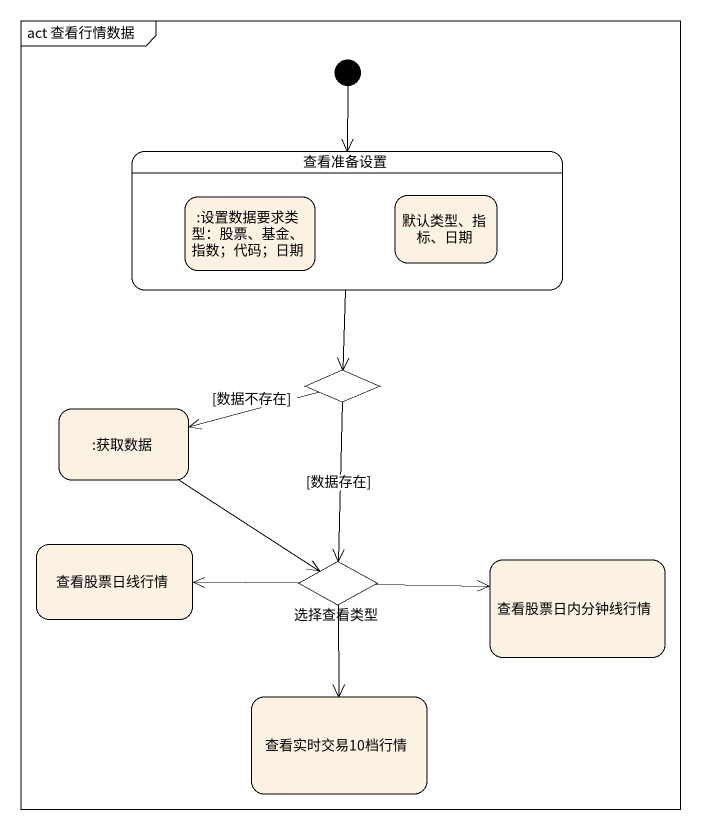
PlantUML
@startuml
mainframe act 查看行情数据
hide empty description
state 查看准备设置 {
  state ":设置数据要求类型：股票、基金、指数；代码；日期" as 设置数据要求类型_股票_基金_指数_代码_日期
  state "默认类型、指标、日期" as 默认类型_指标_日期
}
state choice1 <<choice>>
state ":获取数据" as 获取数据
state 查看股票日线行情
state 选择查看类型 <<choice>>
state 查看股票日内分钟线行情
state 查看实时交易10档行情
[*] --> 查看准备设置
查看准备设置 --> choice1
choice1 -left-> 获取数据 : [数据不存在]
choice1 --> 选择查看类型 : [数据存在]
获取数据 --> 选择查看类型
选择查看类型 -left-> 查看股票日线行情
选择查看类型 -right-> 查看股票日内分钟线行情
选择查看类型 --> 查看实时交易10档行情
@enduml
